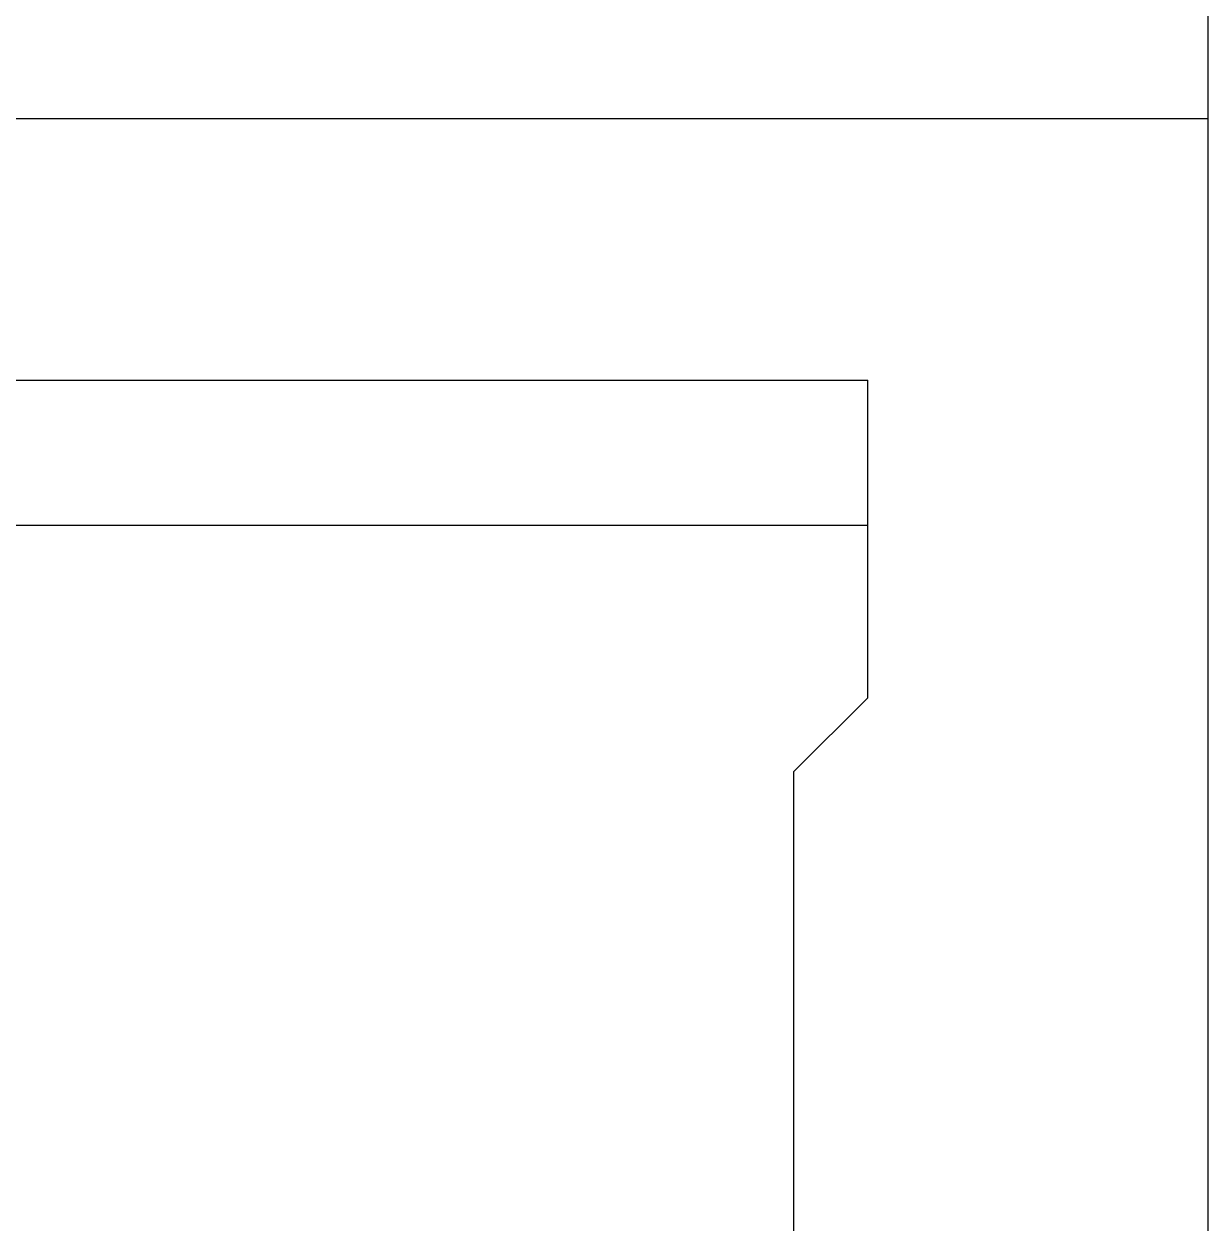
# Model space of a CAD drawing. Header units: millimetres. Extents: x 6750 to 121550, y -28210 to 66060.
# Drawn here: x 34143.8 to 34251.6, y 57971.6 to 58080.8 of the extents above; entities that cross this region are included whole.
import ezdxf

# ---------------------------------------------------------------- set-up
doc = ezdxf.new("R2010")
doc.units = ezdxf.units.MM
doc.layers.add('10000_FRONT', color=7, linetype='Continuous')
doc.layers.add('DN.1. NET LIEN MANH', color=7, linetype='Continuous', lineweight=40)

# ---------------------------------------------------------------- blocks, each defined once
blk = doc.blocks.new('A$C0C6D7916')
at = {"layer": '10000_FRONT', "linetype": 'Continuous'}
for p, q in [((-7, 0), (-7, 117.137)), ((-42, 104.522), (-7, 104.522)), ((-23.55, 101.87), (-10.45, 101.87)), ((-10.45, 98.65), (-10.45, 101.87)), ((-10.45, 100.395), (-23.55, 100.395)), ((-11.2, 97.9), (-10.45, 98.65)), ((-11.2, 73.2), (-11.2, 97.9))]:
    blk.add_line(p, q, dxfattribs=at)

msp = doc.modelspace()

# ---------------------------------------------------------------- block references
at = {"layer": 'DN.1. NET LIEN MANH', "xscale": 8.981300112304329, "yscale": 8.981300112304329, "zscale": 8.981300112304329}
msp.add_blockref('A$C0C6D7916', (34314.458, 57133.431), dxfattribs=at)

doc.saveas('drawing.dxf')
